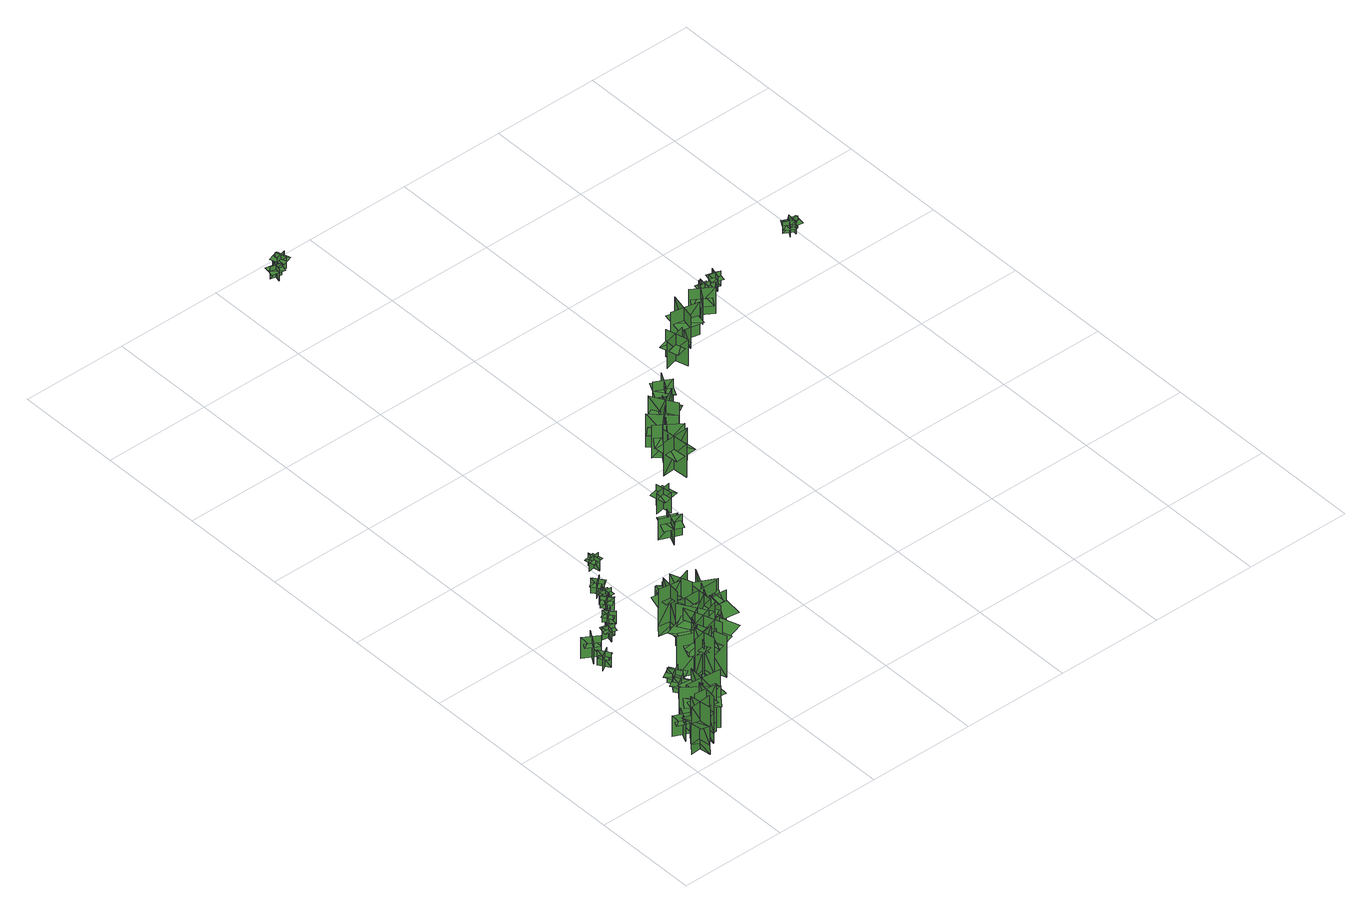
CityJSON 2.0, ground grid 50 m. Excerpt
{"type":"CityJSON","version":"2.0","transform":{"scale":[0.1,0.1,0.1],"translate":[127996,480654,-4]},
"CityObjects":{
"tree1":{"type":"SolitaryVegetationObject","geometry":[{"type":"MultiSurface","lod":"1","boundaries":[[[0,1,2]],[[0,2,3]],[[4,5,6]],[[4,6,7]],[[8,9,5]],[[8,5,4]],[[10,11,1]],[[10,1,0]],[[12,13,14]],[[12,14,15]],[[16,17,18]],[[16,18,19]]]}]},
"tree2":{"type":"SolitaryVegetationObject","geometry":[{"type":"MultiSurface","lod":"1","boundaries":[[[20,21,22]],[[20,22,23]],[[24,25,26]],[[24,26,27]],[[28,29,30]],[[28,30,31]],[[28,31,32]],[[28,32,33]]]}]},
"tree3":{"type":"SolitaryVegetationObject","geometry":[{"type":"MultiSurface","lod":"1","boundaries":[[[34,35,36]],[[34,36,37]],[[38,39,40]],[[38,40,41]],[[42,43,39]],[[42,39,38]],[[44,45,35]],[[44,35,34]],[[46,47,48]],[[46,48,49]],[[50,51,52]],[[50,52,53]]]}]},
"tree4":{"type":"SolitaryVegetationObject","geometry":[{"type":"MultiSurface","lod":"1","boundaries":[[[54,55,56]],[[54,56,57]],[[58,59,60]],[[58,60,61]],[[62,63,64]],[[62,64,65]],[[62,66,67]],[[62,67,63]]]}]},
"tree5":{"type":"SolitaryVegetationObject","geometry":[{"type":"MultiSurface","lod":"1","boundaries":[[[68,69,70]],[[68,70,71]],[[72,73,74]],[[72,74,75]],[[76,77,78]],[[76,78,79]],[[76,80,81]],[[76,81,77]]]}]},
"tree6":{"type":"SolitaryVegetationObject","geometry":[{"type":"MultiSurface","lod":"1","boundaries":[[[82,83,84]],[[82,84,85]],[[86,87,88]],[[86,88,89]],[[90,91,92]],[[90,92,93]],[[90,93,94]],[[90,94,95]]]}]},
"tree7":{"type":"SolitaryVegetationObject","geometry":[{"type":"MultiSurface","lod":"1","boundaries":[[[96,97,98]],[[96,98,99]],[[100,101,102]],[[100,102,103]],[[104,105,106]],[[104,106,107]],[[104,107,108]],[[104,108,109]]]}]},
"tree8":{"type":"SolitaryVegetationObject","geometry":[{"type":"MultiSurface","lod":"1","boundaries":[[[110,111,112]],[[110,112,113]],[[114,115,116]],[[114,116,117]],[[118,119,120]],[[118,120,121]],[[118,121,122]],[[118,122,123]]]}]},
"tree9":{"type":"SolitaryVegetationObject","geometry":[{"type":"MultiSurface","lod":"1","boundaries":[[[124,125,126]],[[124,126,127]],[[128,129,130]],[[128,130,131]],[[132,133,134]],[[132,134,135]],[[132,135,136]],[[132,136,137]]]}]},
"tree10":{"type":"SolitaryVegetationObject","geometry":[{"type":"MultiSurface","lod":"1","boundaries":[[[138,139,140]],[[138,140,141]],[[142,143,144]],[[142,144,145]],[[146,147,143]],[[146,143,142]],[[148,149,139]],[[148,139,138]],[[150,151,152]],[[150,152,153]],[[154,155,156]],[[154,156,157]]]}]},
"tree11":{"type":"SolitaryVegetationObject","geometry":[{"type":"MultiSurface","lod":"1","boundaries":[[[158,159,160]],[[158,160,161]],[[162,163,164]],[[162,164,165]],[[166,167,168]],[[166,168,169]],[[166,169,170]],[[166,170,171]]]}]},
"tree12":{"type":"SolitaryVegetationObject","geometry":[{"type":"MultiSurface","lod":"1","boundaries":[[[172,173,174]],[[172,174,175]],[[176,177,178]],[[176,178,179]],[[180,181,182]],[[180,182,183]],[[180,184,185]],[[180,185,181]]]}]},
"tree13":{"type":"SolitaryVegetationObject","geometry":[{"type":"MultiSurface","lod":"1","boundaries":[[[186,187,188]],[[186,188,189]],[[190,191,192]],[[190,192,193]],[[194,195,196]],[[194,196,197]],[[194,198,199]],[[194,199,195]]]}]},
"tree14":{"type":"SolitaryVegetationObject","geometry":[{"type":"MultiSurface","lod":"1","boundaries":[[[200,201,202]],[[200,202,203]],[[204,205,206]],[[204,206,207]],[[208,209,210]],[[208,210,211]],[[208,211,212]],[[208,212,213]]]}]},
"tree15":{"type":"SolitaryVegetationObject","geometry":[{"type":"MultiSurface","lod":"1","boundaries":[[[214,215,216]],[[214,216,217]],[[218,219,220]],[[218,220,221]],[[222,223,224]],[[222,224,225]],[[222,225,226]],[[222,226,227]]]}]},
"tree16":{"type":"SolitaryVegetationObject","geometry":[{"type":"MultiSurface","lod":"1","boundaries":[[[228,229,230]],[[228,230,231]],[[232,233,234]],[[232,234,235]],[[236,237,238]],[[236,238,239]],[[236,239,240]],[[236,240,241]]]}]},
"tree17":{"type":"SolitaryVegetationObject","geometry":[{"type":"MultiSurface","lod":"1","boundaries":[[[242,243,244]],[[242,244,245]],[[246,247,248]],[[246,248,249]],[[250,251,252]],[[250,252,253]],[[250,254,255]],[[250,255,251]]]}]},
"tree18":{"type":"SolitaryVegetationObject","geometry":[{"type":"MultiSurface","lod":"1","boundaries":[[[256,257,258]],[[256,258,259]],[[260,261,262]],[[260,262,263]],[[264,265,261]],[[264,261,260]],[[266,267,257]],[[266,257,256]],[[268,269,270]],[[268,270,271]],[[272,273,274]],[[272,274,275]]]}]},
"tree19":{"type":"SolitaryVegetationObject","geometry":[{"type":"MultiSurface","lod":"1","boundaries":[[[276,277,278]],[[276,278,279]],[[280,281,282]],[[280,282,283]],[[284,285,286]],[[284,286,287]],[[284,287,288]],[[284,288,289]]]}]},
"tree20":{"type":"SolitaryVegetationObject","geometry":[{"type":"MultiSurface","lod":"1","boundaries":[[[290,291,292]],[[290,292,293]],[[294,295,296]],[[294,296,297]],[[298,299,295]],[[298,295,294]],[[300,301,291]],[[300,291,290]],[[302,303,304]],[[302,304,305]],[[306,307,308]],[[306,308,309]]]}]},
"tree21":{"type":"SolitaryVegetationObject","geometry":[{"type":"MultiSurface","lod":"1","boundaries":[[[310,311,312]],[[310,312,313]],[[314,315,316]],[[314,316,317]],[[318,319,320]],[[318,320,321]],[[318,321,322]],[[318,322,323]]]}]},
"tree22":{"type":"SolitaryVegetationObject","geometry":[{"type":"MultiSurface","lod":"1","boundaries":[[[324,325,326]],[[324,326,327]],[[328,329,330]],[[328,330,331]],[[332,333,329]],[[332,329,328]],[[334,335,325]],[[334,325,324]],[[336,337,338]],[[336,338,339]],[[340,341,342]],[[340,342,343]]]}]},
"tree23":{"type":"SolitaryVegetationObject","geometry":[{"type":"MultiSurface","lod":"1","boundaries":[[[344,345,346]],[[344,346,347]],[[348,349,350]],[[348,350,351]],[[352,353,354]],[[352,354,355]],[[352,356,357]],[[352,357,353]]]}]},
"tree24":{"type":"SolitaryVegetationObject","geometry":[{"type":"MultiSurface","lod":"1","boundaries":[[[358,359,360]],[[358,360,361]],[[362,363,364]],[[362,364,365]],[[366,367,368]],[[366,368,369]],[[366,369,370]],[[366,370,371]]]}]},
"tree25":{"type":"SolitaryVegetationObject","geometry":[{"type":"MultiSurface","lod":"1","boundaries":[[[372,373,374]],[[372,374,375]],[[376,377,378]],[[376,378,379]],[[380,381,382]],[[380,382,383]],[[380,383,384]],[[380,384,385]]]}]},
"tree26":{"type":"SolitaryVegetationObject","geometry":[{"type":"MultiSurface","lod":"1","boundaries":[[[386,387,388]],[[386,388,389]],[[390,391,392]],[[390,392,393]],[[394,395,396]],[[394,396,397]],[[394,398,399]],[[394,399,395]]]}]},
"tree27":{"type":"SolitaryVegetationObject","geometry":[{"type":"MultiSurface","lod":"1","boundaries":[[[400,401,402]],[[400,402,403]],[[404,405,406]],[[404,406,407]],[[408,409,410]],[[408,410,411]],[[408,411,412]],[[408,412,413]]]}]},
"tree28":{"type":"SolitaryVegetationObject","geometry":[{"type":"MultiSurface","lod":"1","boundaries":[[[414,415,416]],[[414,416,417]],[[418,419,420]],[[418,420,421]],[[422,423,424]],[[422,424,425]],[[422,425,426]],[[422,426,427]]]}]},
"tree29":{"type":"SolitaryVegetationObject","geometry":[{"type":"MultiSurface","lod":"1","boundaries":[[[428,429,430]],[[428,430,431]],[[432,433,434]],[[432,434,435]],[[436,437,438]],[[436,438,439]],[[436,439,440]],[[436,440,441]]]}]},
"tree30":{"type":"SolitaryVegetationObject","geometry":[{"type":"MultiSurface","lod":"1","boundaries":[[[442,443,444]],[[442,444,445]],[[446,447,448]],[[446,448,449]],[[450,451,452]],[[450,452,453]],[[450,453,454]],[[450,454,455]]]}]},
"tree31":{"type":"SolitaryVegetationObject","geometry":[{"type":"MultiSurface","lod":"1","boundaries":[[[456,457,458]],[[456,458,459]],[[460,461,462]],[[460,462,463]],[[464,465,466]],[[464,466,467]],[[464,467,468]],[[464,468,469]]]}]},
"tree32":{"type":"SolitaryVegetationObject","geometry":[{"type":"MultiSurface","lod":"1","boundaries":[[[470,471,472]],[[470,472,473]],[[474,475,476]],[[474,476,477]],[[478,479,480]],[[478,480,481]],[[478,481,482]],[[478,482,483]]]}]},
"tree33":{"type":"SolitaryVegetationObject","geometry":[{"type":"MultiSurface","lod":"1","boundaries":[[[484,485,486]],[[484,486,487]],[[488,489,490]],[[488,490,491]],[[492,493,494]],[[492,494,495]],[[492,496,497]],[[492,497,493]]]}]},
"tree34":{"type":"SolitaryVegetationObject","geometry":[{"type":"MultiSurface","lod":"1","boundaries":[[[498,499,500]],[[498,500,501]],[[502,503,504]],[[502,504,505]],[[506,507,508]],[[506,508,509]],[[506,510,511]],[[506,511,507]]]}]},
"tree35":{"type":"SolitaryVegetationObject","geometry":[{"type":"MultiSurface","lod":"1","boundaries":[[[512,513,514]],[[512,514,515]],[[516,517,518]],[[516,518,519]],[[520,521,522]],[[520,522,523]],[[520,524,525]],[[520,525,521]]]}]},
"tree36":{"type":"SolitaryVegetationObject","geometry":[{"type":"MultiSurface","lod":"1","boundaries":[[[526,527,528]],[[526,528,529]],[[530,531,532]],[[530,532,533]],[[534,535,536]],[[534,536,537]],[[534,538,539]],[[534,539,535]]]}]},
"tree37":{"type":"SolitaryVegetationObject","geometry":[{"type":"MultiSurface","lod":"1","boundaries":[[[540,541,542]],[[540,542,543]],[[544,545,546]],[[544,546,547]],[[548,549,550]],[[548,550,551]],[[548,551,552]],[[548,552,553]]]}]},
"tree38":{"type":"SolitaryVegetationObject","geometry":[{"type":"MultiSurface","lod":"1","boundaries":[[[554,555,556]],[[554,556,557]],[[558,559,560]],[[558,560,561]],[[562,563,564]],[[562,564,565]],[[562,566,567]],[[562,567,563]]]}]},
"tree39":{"type":"SolitaryVegetationObject","geometry":[{"type":"MultiSurface","lod":"1","boundaries":[[[568,569,570]],[[568,570,571]],[[572,573,574]],[[572,574,575]],[[576,577,578]],[[576,578,579]],[[576,579,580]],[[576,580,581]]]}]},
"tree40":{"type":"SolitaryVegetationObject","geometry":[{"type":"MultiSurface","lod":"1","boundaries":[[[582,583,584]],[[582,584,585]],[[586,587,588]],[[586,588,589]],[[590,591,592]],[[590,592,593]],[[590,594,595]],[[590,595,591]]]}]},
"tree41":{"type":"SolitaryVegetationObject","geometry":[{"type":"MultiSurface","lod":"1","boundaries":[[[596,597,598]],[[596,598,599]],[[600,601,602]],[[600,602,603]],[[604,605,606]],[[604,606,607]],[[604,608,609]],[[604,609,605]]]}]},
"tree42":{"type":"SolitaryVegetationObject","geometry":[{"type":"MultiSurface","lod":"1","boundaries":[[[610,611,612]],[[610,612,613]],[[614,615,616]],[[614,616,617]],[[618,619,620]],[[618,620,621]],[[618,622,623]],[[618,623,619]]]}]},
"tree43":{"type":"SolitaryVegetationObject","geometry":[{"type":"MultiSurface","lod":"1","boundaries":[[[624,625,626]],[[624,626,627]],[[628,629,630]],[[628,630,631]],[[632,633,634]],[[632,634,635]],[[632,636,637]],[[632,637,633]]]}]},
"tree44":{"type":"SolitaryVegetationObject","geometry":[{"type":"MultiSurface","lod":"1","boundaries":[[[638,639,640]],[[638,640,641]],[[642,643,644]],[[642,644,645]],[[646,647,648]],[[646,648,649]],[[646,649,650]],[[646,650,651]]]}]},
"tree45":{"type":"SolitaryVegetationObject","geometry":[{"type":"MultiSurface","lod":"1","boundaries":[[[652,653,654]],[[652,654,655]],[[656,657,658]],[[656,658,659]],[[660,661,662]],[[660,662,663]],[[660,663,664]],[[660,664,665]]]}]},
"tree46":{"type":"SolitaryVegetationObject","geometry":[{"type":"MultiSurface","lod":"1","boundaries":[[[666,667,668]],[[666,668,669]],[[670,671,672]],[[670,672,673]],[[674,675,676]],[[674,676,677]],[[674,677,678]],[[674,678,679]]]}]},
"tree47":{"type":"SolitaryVegetationObject","geometry":[{"type":"MultiSurface","lod":"1","boundaries":[[[680,681,682]],[[680,682,683]],[[684,685,686]],[[684,686,687]],[[688,689,690]],[[688,690,691]],[[688,691,692]],[[688,692,693]]]}]}
},
"vertices":[
[72,8,98],[60,111,98],[62,111,292],[74,8,292],[121,69,98],[18,57,98],[18,56,292],[121,68,292],[121,68,46],[18,56,46],[74,8,46],[62,111,46],[73,8,193],[61,111,193],[9,105,212],[21,2,212],[63,97,223],[72,20,223],[111,25,234],[102,102,234],
[97,146,59],[24,180,59],[24,180,167],[97,146,167],[79,195,59],[79,195,167],[45,121,167],[45,121,59],[79,195,133],[49,209,133],[21,150,133],[52,136,133],[83,122,133],[110,181,133],
[85,113,95],[188,101,95],[188,100,290],[85,112,290],[133,52,95],[145,155,95],[144,155,290],[132,52,290],[132,52,44],[144,155,44],[85,112,44],[188,100,44],[85,112,190],[188,100,190],[194,153,209],[91,165,209],[174,102,221],[96,110,221],[92,71,231],[169,63,231],
[90,212,40],[221,110,40],[221,110,259],[90,212,259],[107,82,40],[209,213,40],[209,213,259],[107,82,259],[101,203,203],[221,110,203],[261,162,203],[141,255,203],[61,151,203],[181,59,203],
[183,105,40],[202,269,40],[202,269,259],[183,105,259],[285,187,40],[120,206,40],[120,206,259],[285,187,259],[184,119,202],[202,269,202],[137,277,202],[119,127,202],[249,111,202],[267,262,202],
[122,663,58],[90,712,58],[90,712,136],[122,663,136],[129,700,58],[129,700,136],[81,668,136],[81,668,58],[129,700,111],[115,720,111],[77,694,111],[90,674,111],[104,654,111],[142,680,111],
[251,372,62],[251,372,140],[195,336,140],[195,336,62],[241,328,62],[241,328,140],[206,383,140],[206,383,62],[246,320,115],[274,338,115],[231,405,115],[203,387,115],[175,369,115],[218,302,115],
[141,747,53],[72,790,53],[72,790,161],[141,747,161],[129,798,53],[129,798,161],[86,729,161],[86,729,53],[129,798,127],[100,816,127],[66,760,127],[95,743,127],[124,725,127],[158,780,127],
[270,428,64],[270,428,141],[212,394,141],[212,394,64],[258,384,64],[258,384,141],[225,440,141],[225,440,64],[263,376,116],[292,393,116],[251,462,116],[222,445,116],[193,428,116],[234,359,116],
[314,373,89],[415,392,89],[416,391,284],[314,371,284],[378,329,90],[359,430,90],[358,430,284],[377,328,284],[377,328,38],[358,430,38],[314,371,38],[416,391,38],[314,372,184],[416,391,184],[406,443,203],[304,424,203],[402,388,215],[325,374,215],[333,335,226],[409,350,226],
[227,781,58],[240,836,58],[240,836,120],[227,781,120],[262,803,58],[206,815,58],[206,815,120],[262,803,120],[260,803,103],[265,828,103],[214,839,103],[208,815,103],[203,791,103],[254,779,103],
[416,511,34],[350,360,34],[350,360,253],[416,511,253],[294,463,34],[446,396,34],[446,396,253],[294,463,253],[410,498,197],[350,360,197],[409,333,197],[470,472,197],[350,524,197],[290,386,197],
[452,339,27],[404,497,27],[404,497,246],[452,339,246],[512,454,27],[354,406,27],[354,406,246],[512,454,246],[448,352,190],[404,497,190],[341,478,190],[385,333,190],[510,371,190],[466,516,190],
[313,853,59],[279,899,59],[279,899,121],[313,853,121],[319,894,59],[273,860,59],[273,860,121],[319,894,121],[317,892,103],[302,912,103],[260,881,103],[275,861,103],[290,841,103],[332,872,103],
[547,520,35],[547,520,252],[369,460,252],[369,460,35],[488,408,35],[488,408,252],[431,579,252],[431,579,35],[497,381,181],[586,411,181],[515,624,181],[426,594,181],[337,565,181],[408,352,181],
[324,962,66],[359,917,66],[359,917,128],[324,962,128],[319,922,66],[364,956,66],[364,956,128],[319,922,128],[321,923,111],[336,903,111],[378,935,111],[362,955,111],[347,975,111],[305,943,111],
[557,594,27],[415,509,27],[415,509,246],[557,594,246],[430,625,27],[515,483,27],[515,483,246],[430,625,246],[545,587,190],[415,509,190],[448,453,190],[578,530,190],[511,643,190],[381,565,190],
[391,685,109],[494,669,109],[493,667,304],[391,683,304],[437,621,110],[453,723,110],[452,724,304],[436,621,304],[436,621,58],[452,724,58],[391,683,58],[493,667,58],[391,683,204],[493,668,204],[502,720,223],[399,736,223],[479,670,235],[403,681,235],[397,642,246],[474,631,246],
[366,955,59],[374,1012,59],[374,1012,121],[366,955,121],[398,980,59],[342,988,59],[342,988,121],[398,980,121],[396,981,104],[399,1005,104],[347,1012,104],[344,988,104],[341,963,104],[393,956,104],
[530,638,99],[495,735,99],[497,736,293],[531,638,293],[564,708,99],[466,674,99],[466,673,293],[564,707,293],[564,707,47],[466,673,47],[531,638,47],[497,736,47],[531,638,194],[496,736,194],[447,718,212],[481,620,212],[501,722,224],[527,649,224],[564,662,235],[538,735,235],
[413,1038,39],[379,1082,39],[379,1082,116],[413,1038,116],[418,1074,39],[374,1041,39],[374,1041,116],[418,1074,116],[418,1074,94],[401,1096,94],[357,1063,94],[374,1041,94],[390,1019,94],[435,1052,94],
[504,769,53],[508,769,53],[508,777,53],[504,777,53],[506,769,55],[506,769,51],[506,777,51],[506,777,55],[506,767,55],[506,767,51],[504,767,53],[508,767,53],[504,773,53],[508,773,53],[508,773,51],[504,773,51],[507,774,53],[504,774,53],[504,774,55],[507,774,55],
[643,620,32],[477,621,32],[477,621,251],[643,620,251],[550,713,32],[549,547,32],[549,547,251],[550,713,251],[629,620,194],[477,621,194],[477,556,194],[628,555,194],[629,686,194],[478,687,194],
[535,680,41],[577,738,41],[577,738,119],[535,680,119],[586,688,41],[528,730,41],[528,730,119],[586,688,119],[583,690,98],[602,715,98],[548,754,98],[530,729,98],[512,703,98],[565,665,98],
[673,596,29],[673,596,199],[527,614,199],[527,614,29],[593,536,29],[593,536,199],[611,677,199],[611,677,29],[591,515,144],[664,505,144],[686,680,144],[613,690,144],[540,699,144],[518,524,144],
[509,701,32],[657,626,32],[657,626,251],[509,701,251],[551,577,32],[625,724,32],[625,724,251],[551,577,251],[522,694,194],[657,626,194],[686,684,194],[551,753,194],[492,636,194],[627,568,194],
[560,831,44],[551,774,44],[551,774,106],[560,831,106],[527,807,44],[584,798,44],[584,798,106],[527,807,106],[530,806,88],[526,782,88],[578,773,88],[582,798,88],[586,823,88],[534,831,88],
[582,833,57],[537,870,57],[537,870,119],[582,833,119],[577,874,57],[541,830,57],[541,830,119],[577,874,119],[576,872,102],[556,888,102],[523,847,102],[542,832,102],[562,816,102],[595,856,102],
[489,1154,47],[477,1210,47],[477,1210,110],[489,1154,110],[511,1188,47],[455,1177,47],[455,1177,110],[511,1188,110],[509,1188,92],[504,1213,92],[452,1202,92],[457,1177,92],[462,1153,92],[514,1163,92],
[610,854,36],[608,782,36],[608,782,113],[610,854,113],[573,818,36],[645,817,36],[645,817,113],[573,818,113],[576,818,92],[575,787,92],[641,785,92],[642,817,92],[643,848,92],[577,849,92],
[788,1140,50],[881,1101,50],[881,1101,159],[788,1140,159],[816,1074,50],[855,1166,50],[855,1166,159],[816,1074,159],[818,1077,129],[858,1060,129],[894,1145,129],[853,1162,129],[813,1179,129],[777,1094,129],
[966,1279,50],[890,1265,50],[890,1265,158],[966,1279,158],[924,1309,50],[938,1232,50],[938,1232,158],[924,1309,158],[924,1309,128],[885,1301,128],[900,1225,128],[938,1232,128],[976,1240,128],[962,1316,128],
[1128,1498,39],[1138,1366,39],[1138,1366,211],[1128,1498,211],[1075,1435,39],[1075,1435,211],[1207,1444,211],[1207,1444,39],[1134,1490,145],[1143,1375,145],[1196,1378,145],[1188,1494,145],[1079,1486,145],[1087,1371,145],
[1194,1562,38],[1115,1456,38],[1115,1456,210],[1194,1562,210],[1112,1549,38],[1112,1549,210],[1218,1470,210],[1218,1470,38],[1193,1552,144],[1124,1460,144],[1167,1427,144],[1236,1520,144],[1148,1585,144],[1079,1493,144],
[1236,1527,34],[1143,1622,34],[1143,1622,206],[1236,1527,206],[1236,1610,34],[1236,1610,206],[1141,1517,206],[1141,1517,34],[1226,1529,140],[1145,1612,140],[1107,1574,140],[1187,1492,140],[1266,1568,140],[1185,1651,140],
[1210,1608,31],[1325,1673,31],[1325,1673,203],[1210,1608,203],[1290,1587,31],[1290,1587,203],[1225,1702,203],[1225,1702,31],[1215,1617,137],[1315,1674,137],[1289,1721,137],[1188,1664,137],[1242,1569,137],[1343,1625,137],
[741,3391,0],[741,3391,62],[752,3443,62],[752,3443,0],[722,3422,0],[722,3422,62],[772,3411,62],[772,3411,0],[714,3423,42],[708,3397,42],[771,3384,42],[777,3410,42],[782,3436,42],[719,3450,42],
[1314,1718,37],[1282,1660,37],[1282,1660,147],[1314,1718,147],[1265,1704,37],[1324,1672,37],[1324,1672,147],[1265,1704,147],[1265,1704,111],[1324,1672,111],[1341,1704,111],[1283,1736,111],[1248,1672,111],[1306,1640,111],
[772,3438,9],[772,3438,71],[823,3454,71],[823,3454,9],[789,3470,9],[789,3470,71],[805,3421,71],[805,3421,9],[787,3478,50],[761,3470,50],[781,3408,50],[806,3416,50],[832,3425,50],[812,3486,50],
[1376,1795,38],[1336,1720,38],[1336,1720,180],[1376,1795,180],[1313,1775,38],[1389,1736,38],[1389,1736,180],[1313,1775,180],[1313,1775,134],[1389,1736,134],[1411,1777,134],[1335,1817,134],[1292,1734,134],[1368,1695,134],
[1632,1959,32],[1527,1931,32],[1527,1931,173],[1632,1959,173],[1573,1993,32],[1573,1993,173],[1600,1888,173],[1600,1888,32],[1626,1953,119],[1535,1929,119],[1546,1886,119],[1637,1911,119],[1614,1997,119],[1523,1973,119],
[1636,2033,31],[1765,2005,31],[1765,2005,202],[1636,2033,202],[1681,1964,31],[1681,1964,202],[1709,2093,202],[1709,2093,31],[1645,2036,136],[1758,2012,136],[1770,2064,136],[1657,2089,136],[1634,1982,136],[1746,1957,136],
[1876,2138,28],[1816,2047,28],[1816,2047,168],[1875,2138,168],[1809,2123,28],[1809,2123,168],[1900,2064,168],[1900,2064,28],[1875,2130,114],[1824,2051,114],[1861,2027,114],[1912,2106,114],[1837,2155,114],[1786,2075,114],
[1921,2132,38],[1927,2187,38],[1927,2187,115],[1921,2132,115],[1950,2154,38],[1895,2161,38],[1895,2161,115],[1950,2154,115],[1950,2154,94],[1953,2182,94],[1898,2189,94],[1895,2161,94],[1891,2134,94],[1946,2127,94],
[1991,2155,36],[2007,2208,36],[2007,2208,113],[1991,2155,113],[2023,2172,36],[1971,2188,36],[1971,2188,113],[2023,2172,113],[2023,2172,91],[2031,2198,91],[1979,2214,91],[1971,2188,91],[1963,2161,91],[2016,2145,91],
[2425,2258,31],[2425,2258,93],[2471,2230,93],[2471,2230,31],[2461,2266,31],[2461,2266,93],[2434,2222,93],[2434,2222,31],[2465,2273,73],[2442,2287,73],[2408,2232,73],[2431,2218,73],[2454,2204,73],[2488,2258,73],
[2472,2273,32],[2472,2273,94],[2465,2220,94],[2465,2220,32],[2493,2244,32],[2493,2244,94],[2442,2250,94],[2442,2250,32],[2501,2243,74],[2505,2269,74],[2441,2277,74],[2438,2251,74],[2434,2224,74],[2498,2216,74]
]}
